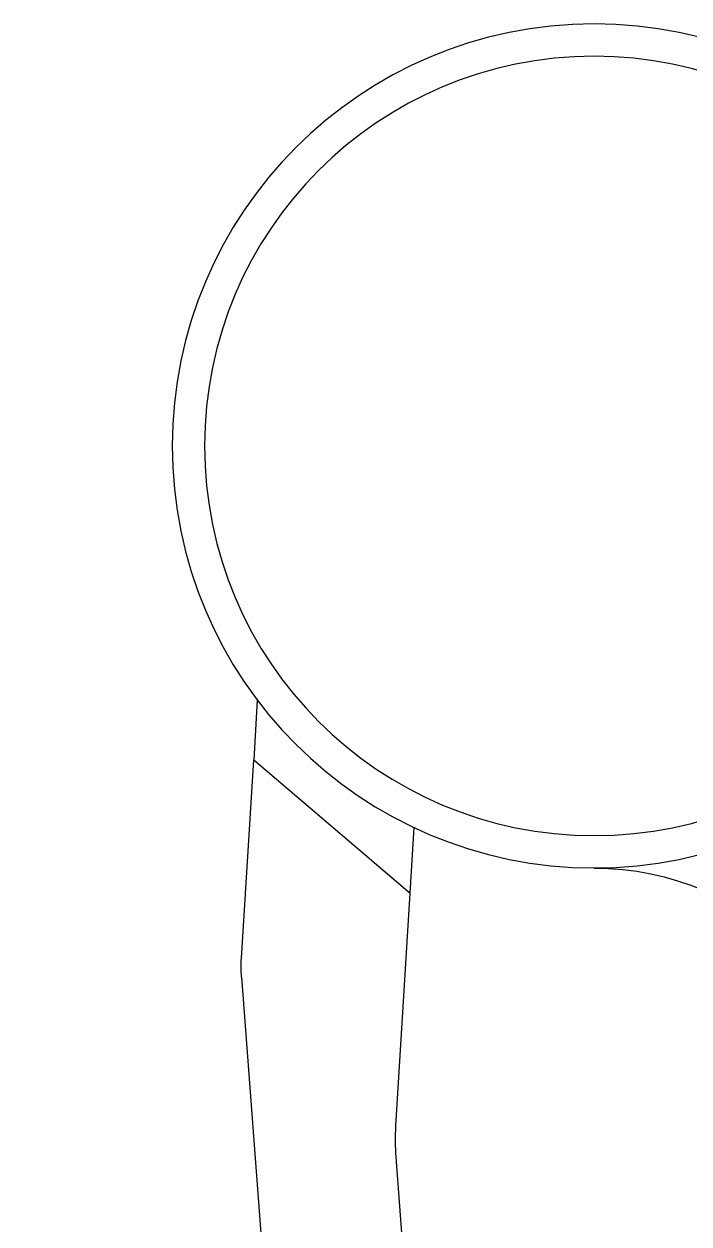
# Model space of a CAD drawing. Extents: x -82 to 113, y -82 to 93.
# Drawn here: x 6.966 to 7.525, y 71.688 to 72.696 of the extents above; entities that cross this region are included whole.
import ezdxf

# ---------------------------------------------------------------- set-up
doc = ezdxf.new("R2010")
doc.units = 0
doc.header["$MEASUREMENT"] = 0
doc.layers.add('1', color=7, linetype='CONTINUOUS')
doc.layers.add('INERTIA', color=7, linetype='CONTINUOUS')

# ---------------------------------------------------------------- blocks, each defined once
blk = doc.blocks.new('HINGENEW00NEW00NEW00NEW00NEW00N')
at = {"layer": '1', "color": 1, "linetype": 'Continuous'}
for p, q in [((-0.12, -0.685), (-0.12, 0.6782)), ((0.5172, 0.4648), (0.5202, 0.4146)), ((0.5202, 0.4146), (0.3888, 0.3027)), ((0.5305, 0.2481), (0.5202, 0.4146)), ((0.3888, 0.3027), (0.3855, 0.3577)), ((0.4007, 0.1073), (0.3888, 0.3027)), ((0.5303, 0.2323), (0.513, 0.001)), ((-0.0019, 0.0876), (-0.0019, -0.685)), ((0.3945, 0.001), (0.4005, 0.081)), ((0.2525, 0.001), (0.7132, 0.001)), ((0.7132, -1.31), (0.7132, 0.001)), ((0.1541, -0.684), (0.1541, -0.0974)), ((0.7132, -0.0974), (0.2525, -0.0974)), ((0.2525, -0.0974), (0.2525, -0.684)), ((0.6305, -0.0974), (0.6305, -0.6801)), ((0.6305, -0.0974), (0.6605, -0.0974)), ((0.6605, -0.6801), (0.6605, -0.0974)), ((0.7132, -0.0983), (0.7132, -0.6801)), ((-0.12, -0.685), (-0.0019, -0.685)), ((-0.12, -0.685), (-0.12, -1.31)), ((-0.0019, -1.31), (-0.0019, -0.685)), ((0.2525, -0.684), (0.1541, -0.684)), ((0.1541, -1.31), (0.1541, -0.684)), ((0.6305, -0.6801), (0.2525, -0.6801)), ((0.2525, -0.684), (0.2525, -1.31)), ((0.6305, -0.6801), (0.6305, -1.31)), ((0.6605, -0.6801), (0.6305, -0.6801)), ((0.6605, -1.31), (0.6605, -0.6801)), ((0.7132, -0.6801), (0.6605, -0.6801)), ((0.7132, -0.6801), (0.7132, -1.31)), ((-0.12, -1.31), (-0.0019, -1.31)), ((0.7132, -1.31), (0.1541, -1.31))]:
    blk.add_line(p, q, dxfattribs=at)
for radius in [0.3543, 0.3272]:
    blk.add_circle((0.2343, 0.6782), radius, dxfattribs=at)
for centre, radius, start, end in [((0.2343, 0.0876), 0.2362, 90, 180), ((0.4126, 0.2412), 0.1181, 355.7113, 363.3837), ((0.2042, 0.0957), 0.1969, 355.7113, 3.3837), ((0.2525, -0.0974), 0.0984, 90, 180)]:
    blk.add_arc(centre, radius, start, end, dxfattribs=at)
blk.add_point((0, 0), dxfattribs=at)

msp = doc.modelspace()

# ---------------------------------------------------------------- block references
at = {"layer": 'INERTIA', "color": 1, "xscale": -1, "zscale": -1}
msp.add_blockref('HINGENEW00NEW00NEW00NEW00NEW00N', (7.6795, 71.6632), dxfattribs=at)

doc.saveas('drawing.dxf')
